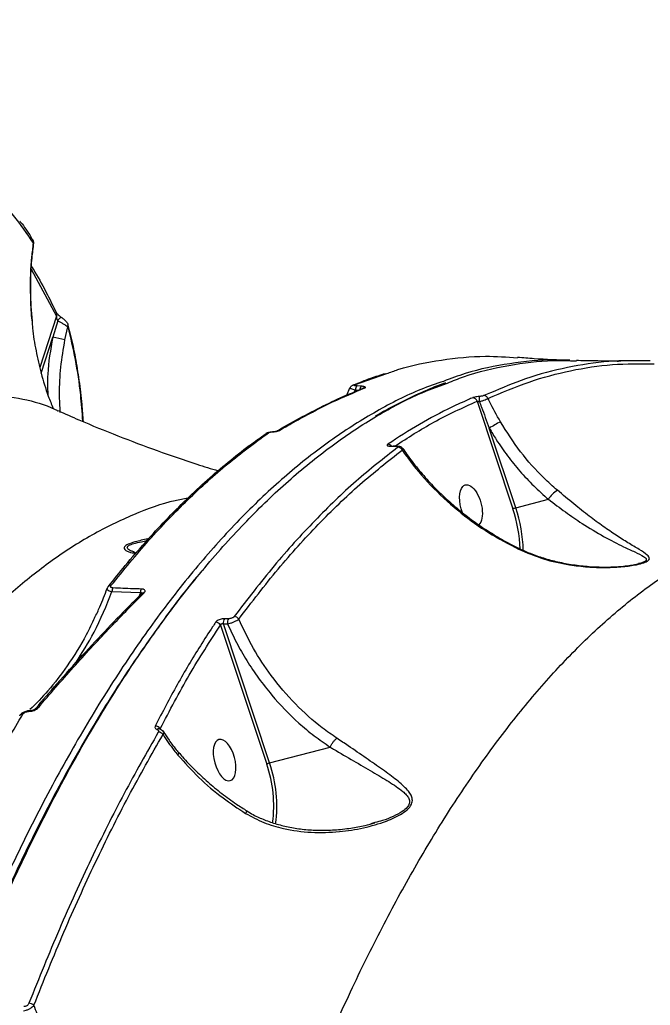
# Model space of a CAD drawing. Header units: millimetres. Extents: x -6028 to 5958, y -6064 to 4137.
# Drawn here: x 700.4 to 838.1, y -1043.1 to -827.9 of the extents above; entities that cross this region are included whole.
import ezdxf

# ---------------------------------------------------------------- set-up
doc = ezdxf.new("R2010")
doc.units = ezdxf.units.MM
for name, color, linetype in [('DIKOM_ОБЪЕКТ', 7, 'Continuous'), ('DIKOM_РАЗМЕР_ЗОНА', 7, 'Continuous'), ('DIKOM_РАЗМЕР_ОБЪЕКТА', 7, 'Continuous')]:
    doc.layers.add(name, color=color, linetype=linetype)
doc.styles.add('style1', font='arial.ttf', dxfattribs={"width": 0.8})
doc.dimstyles.new('1-50', dxfattribs={"dimtxt": 300, "dimasz": 200, "dimexe": 100, "dimexo": 0, "dimgap": 100, "dimtad": 1, "dimtxsty": 'style1', "dimcen": 200, "dimclrd": 7, "dimclre": 7, "dimclrt": 7, "dimadec": 1, "dimazin": 2, "dimtfac": 1, "dimtmove": 0, "dimatfit": 2, "dimfxl": 0, "dimlwd": 25, "dimlwe": 18, "dimarcsym": 0})

# ---------------------------------------------------------------- blocks, each defined once
blk = doc.blocks.new('*D9')
at = {"layer": 'Defpoints', "color": 0, "transparency": 16777216}
for p in [(-6027.56, 1459.58), (4556.58, 1382.7), (4556.58, -5964.37)]:
    blk.add_point(p, dxfattribs=at)
at = {"layer": 'DIKOM_РАЗМЕР_ЗОНА', "color": 7, "lineweight": 18, "transparency": 16777216}
for p, q in [((-6027.56, 1459.58), (-6027.56, -6064.37)), ((4556.58, 1382.7), (4556.58, -6064.37))]:
    blk.add_line(p, q, dxfattribs=at)
at = {"layer": 'DIKOM_РАЗМЕР_ЗОНА', "color": 7, "lineweight": 25, "transparency": 16777216}
blk.add_line((-5827.56, -5964.37), (4356.58, -5964.37), dxfattribs=at)
at = {"layer": 'DIKOM_РАЗМЕР_ЗОНА', "color": 7, "transparency": 16777216}
for points in [[(-5827.56, -5931.03), (-5827.56, -5997.7), (-6027.56, -5964.37)], [(4356.58, -5931.03), (4356.58, -5997.7), (4556.58, -5964.37)]]:
    blk.add_solid(points, dxfattribs=at)
at = {"layer": 'DIKOM_РАЗМЕР_ЗОНА', "color": 7, "transparency": 16777216, "insert": (157.08, -5711.2), "char_height": 300, "attachment_point": 5, "style": 'style1'}
blk.add_mtext('10600', dxfattribs=at)
blk = doc.blocks.new('*D11')
at = {"layer": 'Defpoints', "color": 0, "transparency": 16777216}
for p in [(259.43, 2965.58), (1920.55, -3002.33), (4022.59, -3002.33)]:
    blk.add_point(p, dxfattribs=at)
at = {"layer": 'DIKOM_РАЗМЕР_ОБЪЕКТА', "color": 7, "lineweight": 18, "transparency": 16777216}
for p, q in [((259.43, 2965.58), (4122.59, 2965.58)), ((1920.55, -3002.33), (4122.59, -3002.33))]:
    blk.add_line(p, q, dxfattribs=at)
at = {"layer": 'DIKOM_РАЗМЕР_ОБЪЕКТА', "color": 7, "lineweight": 25, "transparency": 16777216}
blk.add_line((4022.59, 2765.58), (4022.59, -2802.33), dxfattribs=at)
at = {"layer": 'DIKOM_РАЗМЕР_ОБЪЕКТА', "color": 7, "transparency": 16777216}
for points in [[(3989.25, 2765.58), (4055.92, 2765.58), (4022.59, 2965.58)], [(3989.25, -2802.33), (4055.92, -2802.33), (4022.59, -3002.33)]]:
    blk.add_solid(points, dxfattribs=at)
at = {"layer": 'DIKOM_РАЗМЕР_ОБЪЕКТА', "color": 7, "transparency": 16777216, "insert": (3769.41, -24.42), "char_height": 300, "attachment_point": 5, "rotation": 90, "style": 'style1'}
blk.add_mtext('6000', dxfattribs=at)
blk = doc.blocks.new('*D12')
at = {"layer": 'Defpoints', "color": 0, "transparency": 16777216}
for p in [(3056.58, 1987.9), (-4027.97, 676.5), (3056.58, -3714.77)]:
    blk.add_point(p, dxfattribs=at)
at = {"layer": 'DIKOM_РАЗМЕР_ОБЪЕКТА', "color": 7, "lineweight": 18, "transparency": 16777216}
for p, q in [((3056.58, 1987.9), (3056.58, -3814.77)), ((-4027.97, 676.5), (-4027.97, -3814.77))]:
    blk.add_line(p, q, dxfattribs=at)
at = {"layer": 'DIKOM_РАЗМЕР_ОБЪЕКТА', "color": 7, "lineweight": 25, "transparency": 16777216}
blk.add_line((-3827.97, -3714.77), (2856.58, -3714.77), dxfattribs=at)
at = {"layer": 'DIKOM_РАЗМЕР_ОБЪЕКТА', "color": 7, "transparency": 16777216}
for points in [[(-3827.97, -3681.44), (-3827.97, -3748.11), (-4027.97, -3714.77)], [(2856.58, -3681.44), (2856.58, -3748.11), (3056.58, -3714.77)]]:
    blk.add_solid(points, dxfattribs=at)
at = {"layer": 'DIKOM_РАЗМЕР_ОБЪЕКТА', "color": 7, "transparency": 16777216, "insert": (20, -3461.6), "char_height": 300, "attachment_point": 5, "style": 'style1'}
blk.add_mtext('7100', dxfattribs=at)

msp = doc.modelspace()

# ---------------------------------------------------------------- linework, layer by layer
at = {"layer": 'DIKOM_ОБЪЕКТ', "color": 7, "linetype": 'Continuous', "lineweight": 15}
for p, q in [((703.318, -876.728), (703.37, -876.716)), ((702.855, -882.365), (708.394, -892.629)), ((708.394, -892.629), (704.794, -903.873)), ((708.68, -893.674), (707.595, -897.266)), ((710.258, -897.835), (710.888, -895.002)), ((705.08, -905.121), (707.595, -897.266)), ((831.632, -902.513), (831.082, -902.479)), ((773.55, -907.657), (780.574, -905.18)), ((775.01, -907.951), (774.069, -907.89)), ((771.816, -909.881), (772.531, -908.285)), ((773.53, -909.151), (773.711, -908.778)), ((773.711, -908.778), (774.348, -908.82)), ((803.199, -909.419), (801.77, -909.99)), ((800.295, -911.216), (808.124, -934.747)), ((708.623, -913.288), (708.711, -913.335)), ((808.766, -934.512), (802.968, -917.086)), ((781.543, -921.042), (782.476, -921.016)), ((808.766, -934.512), (815.891, -932.639)), ((725.38, -944.116), (725.259, -944.08)), ((809.515, -943.376), (809.512, -943.375)), ((835.812, -946.623), (835.588, -946.682)), ((720.534, -952.776), (726.737, -953.01)), ((726.737, -953.01), (726.483, -953.801)), ((745.994, -958.714), (745.09, -958.709)), ((744.249, -960.123), (754.338, -990.446)), ((744.869, -959.824), (745.775, -959.829)), ((754.98, -990.214), (744.869, -959.824)), ((730.942, -982.761), (730.945, -982.761)), ((731.077, -982.836), (731.085, -982.732)), ((754.98, -990.214), (768.186, -986.743)), ((735.092, -987.947), (735.086, -987.939)), ((777.97, -1003.234), (777.099, -1003.466))]:
    msp.add_line(p, q, dxfattribs=at)
at = {"layer": 'DIKOM_ОБЪЕКТ', "color": 7, "linetype": 'Continuous', "lineweight": 15, "flags": 128}
for points in [[(708.68, -893.674), (708.815, -893.474), (708.957, -893.29), (709.098, -893.131), (709.228, -893.006), (709.342, -892.924), (709.431, -892.889), (709.488, -892.899)], [(755.713, -917.901), (755.72, -917.864), (755.724, -917.86)], [(781.654, -920.997), (781.604, -921.007), (781.543, -921.042)], [(782.582, -920.972), (782.538, -920.981), (782.476, -921.016)], [(734.938, -988.501), (735.059, -988.285), (735.117, -988.109), (735.11, -987.98), (735.092, -987.947)]]:
    msp.add_lwpolyline(points, dxfattribs=at)
at = {"layer": 'DIKOM_ОБЪЕКТ', "color": 7, "linetype": 'Continuous', "lineweight": 15}
for centre, radius, start, end in [((702.447, -876.465), 0.91, 343.16882, 30.32376), ((707.677, -892.243), 0.814, 331.75045, 23.75806), ((710.079, -894.724), 0.856, 341.08048, 13.97333), ((698.879, -944.561), 48.091, 76.31343, 79.55873), ((773.484, -908.471), 0.816, 85.3598, 113.52087), ((774.889, -908.737), 1.179, 134.04089, 181.97235), ((775.828, -908.795), 1.176, 134.13163, 182.16435), ((775.687, -909.1), 0.79, 85.5336, 113.39104), ((808.041, -910.4), 7.274, 178.3052, 187.08388), ((801.752, -910.998), 1.008, 21.66391, 88.99937), ((799.308, -911.475), 1.021, 14.7059, 86.99976), ((902.524, -1087.774), 197.601, 119.43953, 120.25341), ((754.647, -918.914), 0.795, 85.08485, 125.46862), ((757.043, -918.348), 0.753, 84.25228, 120.40379), ((780.766, -921.646), 1.031, 36.18384, 88.17059), ((782.979, -922.344), 1.066, 25.0145, 88.96539), ((821.645, -936.295), 6.817, 123.95103, 147.57148), ((809.587, -937.749), 3.339, 104.23705, 115.98514), ((779.03, -944.53), 30.695, 2.01918, 18.58592), ((778.864, -944.576), 31.55, 1.45017, 18.60124), ((809.666, -943.644), 0.309, 119.7249, 157.73642), ((720.239, -952.207), 0.739, 83.89095, 141.06401), ((722.169, -952.823), 1.636, 149.51552, 178.374), ((728.354, -953.027), 1.618, 150.30949, 179.40746), ((727.415, -953.756), 0.641, 80.81261, 135.14984), ((743.187, -960.678), 1.199, 27.59319, 89.90764), ((746.494, -959.566), 1.645, 148.56905, 189.00773), ((747.394, -959.568), 1.64, 148.63354, 189.17345), ((747.219, -959.436), 1.207, 32.38037, 89.03547), ((702.719, -978.992), 0.252, 100.61111, 165.91595), ((704.303, -978.712), 0.597, 76.78575, 137.89098), ((700.944, -980.25), 0.681, 81.5843, 146.51381), ((730.022, -983.393), 1.251, 31.90654, 91.67557), ((730.802, -983.338), 0.595, 76.43196, 133.88263), ((730.64, -984.768), 1.3, 36.48808, 89.08801), ((755.843, -993.611), 3.505, 104.25741, 115.44674), ((728.539, -999.51), 27.345, 352.1339, 19.35733), ((728.247, -999.566), 28.322, 351.95346, 19.28176), ((702.373, -1044.225), 1.554, 45.36426, 89.19869)]:
    msp.add_arc(centre, radius, start, end, dxfattribs=at)
at = {"layer": 'DIKOM_ОБЪЕКТ', "color": 7, "linetype": 'Continuous', "lineweight": 15, "extrusion": (0, 0, -1)}
for start_param, end_param in [(6.0066334, 9.1873346), (4.4876424, 6.0066334)]:
    msp.add_ellipse((798.96, -933.971), major_axis=(-1.241, 4.488), ratio=0.4823205, start_param=start_param, end_param=end_param, dxfattribs=at)
msp.add_ellipse((745.144, -989.58), major_axis=(-1.241, 4.488), ratio=0.4823205, dxfattribs=at)
at = {"layer": 'DIKOM_ОБЪЕКТ', "color": 7, "linetype": 'Continuous', "lineweight": 15}
for points, knots in [([(682.013, -858.268), (684.153, -859.257), (688.431, -861.235), (694.05, -865.437), (699.116, -870.469), (701.917, -874.642), (703.318, -876.728)], [0, 0, 0, 0, 0.248615, 0.4972293, 0.7486158, 1, 1, 1, 1]), ([(700.435, -871.911), (700.483, -871.971), (701.342, -873.031), (702.27, -874.397), (703.077, -875.791), (703.207, -876.015)], [0, 0, 0, 0, 0.04790451, 0.84734409, 1, 1, 1, 1]), ([(703.318, -876.728), (703.199, -877.715), (702.779, -881.217), (702.507, -886.892), (702.908, -891.612), (703.089, -893.736)], [0, 0, 0, 0, 0.1776142, 0.6300086, 1, 1, 1, 1]), ([(703.404, -876.721), (703.258, -877.795), (702.91, -880.361), (702.678, -884.485), (702.707, -889.043), (702.837, -892.105), (703.033, -893.64), (703.035, -893.659)], [0, 0, 0, 0, 0.1945166, 0.4643091, 0.731707, 0.9966884, 1, 1, 1, 1]), ([(703.225, -876.011), (703.247, -876.043), (703.318, -876.146), (703.402, -876.399), (703.392, -876.612), (703.387, -876.716)], [0, 0, 0, 0, 0.1887362, 0.6040535, 1, 1, 1, 1]), ([(702.896, -881.695), (703.166, -882.133), (704.393, -884.12), (706.239, -887.513), (707.749, -890.594), (708.403, -891.928)], [0, 0, 0, 0, 0.1383117, 0.6269713, 1, 1, 1, 1]), ([(708.394, -892.629), (708.399, -892.726), (708.407, -892.909), (708.474, -893.193), (708.559, -893.451), (708.641, -893.602), (708.68, -893.674)], [0, 0, 0, 0, 0.2950187, 0.5578625, 0.7905719, 1, 1, 1, 1]), ([(708.417, -891.904), (708.419, -891.907), (708.422, -891.913), (708.475, -891.992), (708.593, -892.136), (708.815, -892.368), (709.118, -892.631), (709.365, -892.82), (709.476, -892.89), (709.486, -892.897)], [0, 0, 0, 0, 0.07878567, 0.18485599, 0.33797841, 0.5374665, 0.77617726, 0.98004852, 1, 1, 1, 1]), ([(709.486, -892.901), (709.509, -892.915), (709.697, -893.034), (710.058, -893.325), (710.526, -893.804), (710.832, -894.159), (710.886, -894.475), (710.894, -894.522)], [0, 0, 0, 0, 0.0345716, 0.2897676, 0.561349, 0.9347805, 1, 1, 1, 1]), ([(703.089, -893.736), (703.117, -894.241), (703.237, -896.396), (703.92, -900.211), (705.033, -905.174), (706.287, -909.389), (707.325, -911.89), (707.692, -912.777)], [0, 0, 0, 0, 0.0785922, 0.3349131, 0.5912109, 0.8551476, 1, 1, 1, 1]), ([(708.68, -893.674), (708.888, -893.773), (709.305, -893.97), (709.915, -894.301), (710.427, -894.613), (710.763, -894.857), (710.852, -894.96), (710.888, -895.002)], [0, 0, 0, 0, 0.2097783, 0.4193884, 0.6334084, 0.8501785, 1, 1, 1, 1]), ([(710.888, -895.002), (711.448, -897.347), (712.567, -902.039), (713.618, -908.941), (713.964, -913.651), (714.108, -915.6)], [0, 0, 0, 0, 0.3695761, 0.7391591, 1, 1, 1, 1]), ([(710.924, -894.691), (711.119, -895.407), (711.725, -897.634), (712.533, -901.621), (713.348, -906.648), (713.914, -911.318), (714.127, -914.4), (714.213, -915.643)], [0, 0, 0, 0, 0.1140277, 0.3548166, 0.5958368, 0.8370125, 1, 1, 1, 1]), ([(707.595, -897.266), (707.113, -899.953), (706.37, -904.091), (706.469, -908.26), (706.504, -909.722)], [0, 0, 0, 0, 0.6491955, 1, 1, 1, 1]), ([(709.231, -913.653), (709.166, -912.328), (709.004, -909.04), (709.26, -903.729), (709.924, -899.808), (710.258, -897.835)], [0, 0, 0, 0, 0.2512763, 0.6234742, 1, 1, 1, 1]), ([(780.574, -905.18), (781.386, -904.884), (785.349, -903.437), (792.542, -902.106), (801.26, -901.157), (806.789, -901.562), (809.123, -901.732)], [0, 0, 0, 0, 0.0855406, 0.4178306, 0.7541919, 1, 1, 1, 1]), ([(809.134, -901.57), (810.349, -901.675), (814.181, -902.007), (817.975, -902.13), (820.568, -902.214)], [0, 0, 0, 0, 0.3168262, 1, 1, 1, 1]), ([(820.559, -902.402), (819.436, -902.323), (815.08, -902.019), (807.457, -902.905), (799.378, -904.459), (794.57, -906.279), (792.991, -906.877)], [0, 0, 0, 0, 0.122392, 0.4750035, 0.827622, 1, 1, 1, 1]), ([(793.816, -907.256), (794.996, -906.779), (799.455, -904.975), (807.15, -903.309), (815.374, -902.157), (820.282, -902.362), (821.991, -902.434)], [0, 0, 0, 0, 0.1261823, 0.4769593, 0.8178365, 1, 1, 1, 1]), ([(802.689, -910.626), (805.685, -909.345), (811.676, -906.784), (820.752, -904.387), (829.875, -902.973), (835.966, -903.029), (839.012, -903.056)], [0, 0, 0, 0, 0.2486157, 0.4972296, 0.7486163, 1, 1, 1, 1]), ([(838.148, -902.396), (835.131, -902.368), (829.098, -902.313), (819.995, -903.713), (811.349, -905.954), (805.757, -908.331), (803.199, -909.419)], [0, 0, 0, 0, 0.25882352, 0.51764693, 0.77935085, 1, 1, 1, 1]), ([(821.995, -902.267), (822.648, -902.284), (825.778, -902.362), (829.736, -902.399), (832.94, -902.329), (833.785, -902.311)], [0, 0, 0, 0, 0.1626087, 0.7790198, 1, 1, 1, 1]), ([(830.924, -902.469), (830.924, -902.469), (830.921, -902.468), (830.971, -902.473), (831.055, -902.477), (831.151, -902.481), (831.178, -902.483)], [0, 0, 0, 0, 0.06489147, 0.32255219, 0.8139637, 1, 1, 1, 1]), ([(773.303, -907.692), (774.564, -907.167), (776.876, -906.205), (779.2, -905.47), (780.256, -905.136)], [0, 0, 0, 0, 0.5454953, 1, 1, 1, 1]), ([(639.421, -1274.353), (639.759, -1269.811), (640.669, -1257.573), (642.584, -1237.782), (645.289, -1215.114), (648.538, -1192.559), (652.334, -1170.2), (656.68, -1148.121), (661.478, -1126.808), (666.703, -1106.317), (672.318, -1086.684), (678.415, -1067.588), (684.992, -1049.121), (692.039, -1031.364), (699.401, -1014.707), (707.044, -999.183), (714.93, -984.796), (723.188, -971.313), (731.805, -958.821), (740.759, -947.388), (749.853, -937.265), (759.053, -928.46), (768.321, -920.931), (777.812, -914.622), (786.319, -909.989), (791.71, -908.024), (793.816, -907.256)], [0, 0, 0, 0, 0.0250711, 0.0675411, 0.1100439, 0.1525138, 0.1962176, 0.2399569, 0.2836604, 0.3261307, 0.3686333, 0.4111034, 0.4548071, 0.4985463, 0.5422501, 0.5847197, 0.6272217, 0.6696914, 0.7133944, 0.7571332, 0.8008366, 0.8433062, 0.8858089, 0.9282787, 0.9719823, 1, 1, 1, 1]), ([(792.991, -906.877), (791.328, -907.439), (786.416, -909.101), (778.318, -913.278), (768.738, -919.291), (759.3, -926.624), (750.032, -935.179), (740.954, -944.991), (732.077, -956.011), (723.427, -968.196), (715.044, -981.488), (706.966, -995.826), (699.586, -1010.462), (692.857, -1025.225), (686.732, -1039.955), (680.881, -1055.38), (675.329, -1071.43), (670.125, -1087.957), (665.281, -1104.919), (661.241, -1120.435), (658.899, -1130.437), (657.945, -1134.512)], [0, 0, 0, 0, 0.0300017, 0.088614, 0.1472262, 0.2057452, 0.2640796, 0.3224145, 0.3809334, 0.4395455, 0.4981582, 0.5566766, 0.6150118, 0.6651758, 0.7156068, 0.7660968, 0.8165873, 0.867018, 0.9164961, 0.9659742, 1, 1, 1, 1]), ([(772.559, -908.299), (772.56, -908.295), (772.584, -908.192), (772.716, -908.034), (772.91, -907.851), (773.069, -907.755), (773.154, -907.726), (773.168, -907.721)], [0, 0, 0, 0, 0.01370865, 0.34958877, 0.64525973, 0.94056407, 1, 1, 1, 1]), ([(774.069, -907.89), (773.987, -907.883), (773.812, -907.868), (773.605, -907.828), (773.475, -907.775), (773.444, -907.715), (773.515, -907.676), (773.55, -907.657)], [0, 0, 0, 0, 0.1798591, 0.3800487, 0.581216, 0.790712, 1, 1, 1, 1]), ([(775.748, -908.312), (775.809, -908.281), (775.929, -908.219), (775.897, -908.124), (775.705, -908.043), (775.394, -907.983), (775.131, -907.961), (775.01, -907.951)], [0, 0, 0, 0, 0.2131487, 0.4264234, 0.6305444, 0.8288906, 1, 1, 1, 1]), ([(778.135, -914.452), (778.331, -914.331), (780.083, -913.252), (783.417, -911.501), (788.137, -909.255), (791.504, -907.822), (793.299, -907.215), (793.507, -907.144)], [0, 0, 0, 0, 0.0387037, 0.3454684, 0.6523928, 0.9597056, 1, 1, 1, 1]), ([(486.404, -1046.556), (490.475, -1042.212), (498.615, -1033.525), (510.874, -1021.068), (523.14, -1009.067), (535.812, -997.195), (548.81, -985.582), (562.074, -974.349), (575.262, -963.807), (588.32, -954.026), (601.192, -945.061), (613.46, -937.196), (625.099, -930.402), (636.103, -924.629), (646.774, -919.708), (657.058, -915.696), (666.904, -912.63), (676.297, -910.533), (685.163, -909.471), (693.52, -909.447), (701.125, -910.631), (706.15, -911.959), (708.416, -913.177), (708.623, -913.288)], [0, 0, 0, 0, 0.045117, 0.0902341, 0.1357999, 0.1813661, 0.2317384, 0.2821496, 0.3325213, 0.3843781, 0.4362775, 0.4881332, 0.5369207, 0.5857453, 0.634532, 0.6847271, 0.7349627, 0.7851575, 0.8371679, 0.8891782, 0.9419356, 0.9946932, 1, 1, 1, 1]), ([(756.663, -917.701), (756.759, -917.642), (758.608, -916.505), (762.176, -914.553), (767.351, -911.889), (771.758, -909.839), (774.415, -908.784), (775.387, -908.398)], [0, 0, 0, 0, 0.0149204, 0.2902649, 0.5660071, 0.8412495, 1, 1, 1, 1]), ([(757.119, -917.599), (757.423, -917.42), (758.941, -916.524), (762.84, -914.324), (768.777, -911.256), (773.423, -909.294), (775.748, -908.312)], [0, 0, 0, 0, 0.0480664, 0.2403236, 0.6198806, 1, 1, 1, 1]), ([(772.561, -908.299), (772.559, -908.299), (772.51, -908.319), (772.615, -908.403), (772.889, -908.536), (773.296, -908.67), (773.599, -908.749), (773.711, -908.778)], [0, 0, 0, 0, 0.0090529, 0.2876714, 0.5633721, 0.8392192, 1, 1, 1, 1]), ([(800.77, -910.185), (800.595, -910.204), (800.245, -910.24), (799.774, -910.327), (799.494, -910.403), (799.386, -910.446), (799.361, -910.456)], [0, 0, 0, 0, 0.30541863, 0.61150464, 0.91260346, 1, 1, 1, 1]), ([(801.77, -909.99), (801.75, -909.999), (801.676, -910.03), (801.474, -910.085), (801.142, -910.146), (800.894, -910.172), (800.77, -910.185)], [0, 0, 0, 0, 0.108542, 0.3983592, 0.6996537, 1, 1, 1, 1]), ([(799.361, -910.456), (799.054, -910.588), (797.517, -911.246), (793.589, -913.059), (787.655, -916.165), (783.085, -919.132), (780.799, -920.616)], [0, 0, 0, 0, 0.0480638, 0.2403237, 0.6198819, 1, 1, 1, 1]), ([(782.382, -920.978), (785.182, -919.175), (790.993, -915.436), (797.121, -912.656), (800.295, -911.216)], [0, 0, 0, 0, 0.4819268, 1, 1, 1, 1]), ([(800.295, -911.216), (800.304, -911.215), (800.344, -911.209), (800.451, -911.214), (800.627, -911.244), (800.756, -911.28), (800.822, -911.298)], [0, 0, 0, 0, 0.0806015, 0.3668001, 0.676317, 1, 1, 1, 1]), ([(800.822, -911.298), (801.045, -911.236), (801.492, -911.112), (802.094, -910.903), (802.489, -910.737), (802.639, -910.654), (802.689, -910.626)], [0, 0, 0, 0, 0.2864754, 0.5730709, 0.8569276, 1, 1, 1, 1]), ([(800.822, -911.298), (800.966, -911.696), (801.665, -913.629), (802.391, -915.556), (802.968, -917.086)], [0, 0, 0, 0, 0.20607125, 1, 1, 1, 1]), ([(805.403, -915.689), (804.583, -914.241), (803.637, -912.57), (802.8, -910.855), (802.689, -910.626)], [0, 0, 0, 0, 0.86663997, 1, 1, 1, 1]), ([(708.751, -913.248), (710.273, -913.932), (714.632, -915.89), (721.862, -918.82), (730.454, -922.052), (737.754, -924.585), (742.183, -925.934), (743.73, -926.406)], [0, 0, 0, 0, 0.1306786, 0.3742401, 0.6197322, 0.8672304, 1, 1, 1, 1]), ([(817.838, -930.64), (816.858, -929.771), (813.985, -927.221), (809.612, -922.343), (806.817, -917.925), (805.403, -915.689)], [0, 0, 0, 0, 0.2035432, 0.5968365, 1, 1, 1, 1]), ([(719.678, -951.751), (720.928, -950.185), (723.628, -946.804), (727.842, -941.953), (732.297, -937.134), (736.792, -932.623), (741.325, -928.409), (745.902, -924.497), (750.193, -921.1), (752.974, -919.149), (754.2, -918.288)], [0, 0, 0, 0, 0.1131579, 0.2442444, 0.3751807, 0.5057229, 0.6359259, 0.7662348, 0.8969548, 1, 1, 1, 1]), ([(720.318, -951.472), (723.074, -948.105), (728.585, -941.372), (737.117, -932.563), (745.816, -924.645), (751.749, -920.297), (754.715, -918.123)], [0, 0, 0, 0, 0.24861664, 0.49723276, 0.7486157, 1, 1, 1, 1]), ([(754.199, -918.267), (754.264, -918.223), (754.455, -918.094), (754.855, -917.968), (755.385, -917.871), (755.764, -917.86), (755.917, -917.855)], [0, 0, 0, 0, 0.1382561, 0.4057723, 0.7607577, 1, 1, 1, 1]), ([(754.715, -918.123), (754.735, -918.11), (754.807, -918.065), (755.008, -917.994), (755.339, -917.927), (755.589, -917.909), (755.713, -917.901)], [0, 0, 0, 0, 0.108558, 0.3984216, 0.6997228, 1, 1, 1, 1]), ([(755.713, -917.901), (755.888, -917.888), (756.239, -917.863), (756.709, -917.768), (756.988, -917.672), (757.095, -917.613), (757.119, -917.599)], [0, 0, 0, 0, 0.3054215, 0.6114908, 0.9126145, 1, 1, 1, 1]), ([(755.724, -917.858), (755.763, -917.857), (755.933, -917.852), (756.207, -917.817), (756.475, -917.762), (756.616, -917.72), (756.672, -917.694), (756.664, -917.698), (756.662, -917.699)], [0, 0, 0, 0, 0.0887989, 0.3922018, 0.6314571, 0.8191912, 0.9576009, 1, 1, 1, 1]), ([(802.968, -917.086), (803.472, -917.932), (804.713, -920.014), (806.928, -923.177), (809.656, -926.55), (812.629, -929.745), (814.804, -931.675), (815.891, -932.639)], [0, 0, 0, 0, 0.14441778, 0.35524814, 0.56608094, 0.78303933, 1, 1, 1, 1]), ([(780.799, -920.616), (780.74, -920.666), (780.622, -920.765), (780.657, -920.896), (780.85, -920.991), (781.161, -921.042), (781.422, -921.042), (781.543, -921.042)], [0, 0, 0, 0, 0.2131812, 0.4264544, 0.6306157, 0.8289286, 1, 1, 1, 1]), ([(781.278, -920.977), (781.281, -920.978), (781.289, -920.98), (781.373, -920.992), (781.494, -921), (781.61, -920.997), (781.658, -920.995)], [0, 0, 0, 0, 0.2021849, 0.4327437, 0.7635734, 1, 1, 1, 1]), ([(781.654, -920.997), (781.872, -920.992), (782.183, -920.984), (782.494, -920.974), (782.587, -920.971)], [0, 0, 0, 0, 0.7000864, 1, 1, 1, 1]), ([(782.476, -921.016), (782.558, -921.016), (782.732, -921.015), (782.938, -921.045), (783.069, -921.102), (783.1, -921.184), (783.032, -921.247), (782.998, -921.279)], [0, 0, 0, 0, 0.17980238, 0.38015641, 0.58124622, 0.79076276, 1, 1, 1, 1]), ([(782.583, -920.979), (782.77, -920.978), (783.115, -920.974), (783.528, -921.089), (783.855, -921.277), (783.975, -921.453), (784.022, -921.522)], [0, 0, 0, 0, 0.3399939, 0.628724, 0.8565666, 1, 1, 1, 1]), ([(782.998, -921.279), (779.939, -923.67), (773.821, -928.451), (764.799, -937.178), (755.898, -946.948), (750.126, -954.468), (747.239, -958.229)], [0, 0, 0, 0, 0.2484764, 0.4969532, 0.7484764, 1, 1, 1, 1]), ([(748.239, -958.789), (751.085, -955.078), (756.778, -947.657), (765.626, -937.919), (774.669, -929.147), (780.853, -924.311), (783.945, -921.894)], [0, 0, 0, 0, 0.2484747, 0.4969512, 0.7484753, 1, 1, 1, 1]), ([(783.945, -921.894), (784.008, -921.803), (784.11, -921.658), (784.043, -921.569), (784.017, -921.535)], [0, 0, 0, 0, 0.620902, 1, 1, 1, 1]), ([(783.945, -921.894), (784.541, -922.735), (786.599, -925.641), (790.754, -930.395), (796.528, -935.585), (802.776, -940.074), (807.163, -942.368), (809.379, -943.526)], [0, 0, 0, 0, 0.0953042, 0.3289391, 0.5680072, 0.7817929, 1, 1, 1, 1]), ([(784.062, -921.506), (784.354, -921.949), (785.354, -923.471), (787.32, -925.97), (789.939, -928.98), (792.788, -931.845), (795.816, -934.544), (799.006, -937.051), (802.331, -939.363), (805.792, -941.442), (808.2, -942.771), (809.467, -943.346), (809.517, -943.368)], [0, 0, 0, 0, 0.0490864, 0.168479, 0.2879023, 0.4073545, 0.5266575, 0.644405, 0.7616768, 0.8786466, 0.9951839, 1, 1, 1, 1]), ([(809.379, -943.526), (811.173, -944.284), (814.763, -945.801), (819.892, -946.906), (824.452, -947.444), (828.401, -947.576), (832.015, -947.395), (834.9, -947), (836.774, -946.524), (837.738, -946.055), (838.009, -945.617), (837.872, -945.203), (837.252, -944.555), (835.778, -943.595), (833.349, -942.196), (830.715, -940.524), (827.882, -938.602), (824.786, -936.328), (821.457, -933.683), (819.044, -931.654), (817.838, -930.64)], [0, 0, 0, 0, 0.0831707, 0.1664504, 0.223547, 0.2807546, 0.3376247, 0.3840083, 0.4157996, 0.442853, 0.4698393, 0.4942473, 0.5187249, 0.5894281, 0.6603978, 0.7270817, 0.7939444, 0.8605156, 0.9303313, 1, 1, 1, 1]), ([(737.082, -932.408), (736.161, -932.573), (732.189, -933.284), (725.192, -935.878), (716.132, -940.225), (707.354, -945.882), (698.91, -952.601), (690.814, -960.293), (682.832, -969.148), (674.993, -979.183), (667.323, -990.386), (660.031, -1002.435), (653.124, -1015.243), (646.601, -1028.712), (640.31, -1043.13), (634.288, -1058.501), (628.525, -1074.734), (624.984, -1086.164), (623.215, -1091.876)], [0, 0, 0, 0, 0.020376, 0.0878443, 0.156281, 0.2247177, 0.2889954, 0.353323, 0.4176013, 0.483752, 0.5499566, 0.6161086, 0.6792231, 0.7423836, 0.8054989, 0.8703163, 0.9351827, 1, 1, 1, 1]), ([(815.891, -932.639), (817.136, -933.578), (819.666, -935.487), (823.734, -938.269), (828.066, -940.883), (831.892, -942.818), (834.826, -944.157), (836.627, -945.001), (837.395, -945.638), (837.161, -946.11), (836.599, -946.429), (835.994, -946.578), (835.812, -946.623)], [0, 0, 0, 0, 0.1210974, 0.2462655, 0.42007, 0.5989419, 0.7119742, 0.8268994, 0.9022685, 0.9426665, 0.9827361, 1, 1, 1, 1]), ([(722.659, -1215.457), (723.635, -1209.312), (725.587, -1197.021), (728.995, -1178.891), (732.753, -1161.03), (737.032, -1142.895), (741.847, -1124.634), (747.227, -1106.371), (753.049, -1088.587), (759.311, -1071.37), (766, -1054.8), (772.892, -1039.411), (779.941, -1025.205), (787.102, -1012.156), (794.567, -999.898), (802.321, -988.512), (810.342, -978.063), (818.629, -968.579), (827.159, -960.152), (835.952, -952.811), (844.878, -946.714), (853.727, -941.961), (862.425, -938.629), (868.87, -936.788), (872.461, -936.412), (873.218, -936.333)], [0, 0, 0, 0, 0.0407531, 0.0815061, 0.122665, 0.1638237, 0.2093236, 0.2548588, 0.3003584, 0.3471993, 0.3940787, 0.4409187, 0.4849875, 0.5290893, 0.5731572, 0.6184971, 0.663874, 0.7092134, 0.7561928, 0.803173, 0.8508272, 0.8984822, 0.9432401, 0.9880331, 1, 1, 1, 1]), ([(728.694, -941.187), (727.743, -941.399), (726.12, -941.76), (724.23, -942.317), (723.235, -942.874), (723.144, -943.389), (723.551, -943.805), (724.362, -944.217), (725.219, -944.34), (725.757, -944.418)], [0, 0, 0, 0, 0.173381, 0.2956364, 0.419077, 0.5512001, 0.6727825, 0.7947313, 1, 1, 1, 1]), ([(725.259, -944.08), (725.027, -944.022), (724.328, -943.845), (723.905, -943.456), (723.875, -943.026), (724.188, -942.675), (725.326, -942.254), (726.718, -941.937), (727.746, -941.749), (728.147, -941.675)], [0, 0, 0, 0, 0.12704193, 0.38317933, 0.44382059, 0.59278387, 0.72956604, 0.89481, 1, 1, 1, 1]), ([(725.241, -944.153), (725.281, -944.169), (725.407, -944.223), (725.668, -944.276), (725.848, -944.313)], [0, 0, 0, 0, 0.3102186, 1, 1, 1, 1]), ([(809.515, -943.365), (810.297, -943.729), (812.012, -944.529), (814.835, -945.5), (817.977, -946.341), (821.32, -946.96), (824.583, -947.319), (827.557, -947.451), (830.078, -947.415), (832.13, -947.267), (833.757, -947.069), (834.963, -946.859), (835.55, -946.705), (835.817, -946.636)], [0, 0, 0, 0, 0.0927814, 0.2036893, 0.3202157, 0.4423418, 0.5699051, 0.6748251, 0.7655028, 0.8473272, 0.9073387, 0.9578894, 1, 1, 1, 1]), ([(740.552, -947.903), (740.438, -948.03), (737.311, -951.5), (731.37, -959.423), (722.775, -971.706), (714.476, -985.222), (706.482, -999.737), (698.828, -1015.259), (691.531, -1031.771), (684.598, -1049.229), (678.047, -1067.57), (671.907, -1086.706), (666.207, -1106.55), (661.302, -1125.754), (657.109, -1144.139), (653.531, -1161.566), (650.275, -1179.323), (647.315, -1197.58), (644.67, -1216.319), (642.367, -1235.514), (640.404, -1254.893), (639.414, -1267.928), (638.919, -1274.442)], [0, 0, 0, 0, 0.0021632, 0.0589362, 0.1157994, 0.1726629, 0.2294355, 0.2860298, 0.3426246, 0.3993981, 0.4562624, 0.5131265, 0.5699, 0.6264948, 0.6723535, 0.7182594, 0.7641655, 0.8100241, 0.8574917, 0.905012, 0.9525323, 1, 1, 1, 1]), ([(703.87, -978.319), (705.411, -976.514), (708.798, -972.546), (714.03, -966.718), (719.551, -960.811), (723.865, -956.349), (726.333, -953.944), (726.974, -953.32)], [0, 0, 0, 0, 0.2000677, 0.4398694, 0.6787187, 0.9166584, 1, 1, 1, 1]), ([(704.439, -978.131), (704.757, -977.756), (706.349, -975.884), (710.491, -971.101), (716.867, -964.039), (722.969, -957.65), (726.515, -954.121), (727.517, -953.123)], [0, 0, 0, 0, 0.0413727, 0.2068744, 0.5381572, 0.8694358, 1, 1, 1, 1]), ([(712.62, -968.334), (714.016, -966.148), (717.15, -961.242), (719.327, -955.796), (720.534, -952.776)], [0, 0, 0, 0, 0.4456228, 1, 1, 1, 1]), ([(716.749, -958.545), (717.145, -957.729), (718.156, -955.642), (718.973, -953.464), (719.471, -952.137)], [0, 0, 0, 0, 0.3908619, 1, 1, 1, 1]), ([(719.47, -952.137), (719.456, -952.156), (719.397, -952.237), (719.529, -952.4), (719.862, -952.593), (720.247, -952.714), (720.485, -952.766), (720.534, -952.776)], [0, 0, 0, 0, 0.0911367, 0.3842372, 0.6633027, 0.9301069, 1, 1, 1, 1]), ([(719.463, -952.128), (719.482, -952.065), (719.528, -951.917), (719.626, -951.805), (719.682, -951.741)], [0, 0, 0, 0, 0.4257178, 1, 1, 1, 1]), ([(720.759, -951.993), (720.705, -951.989), (720.567, -951.978), (720.374, -951.919), (720.241, -951.806), (720.208, -951.648), (720.279, -951.535), (720.318, -951.472)], [0, 0, 0, 0, 0.1207911, 0.3075354, 0.5228657, 0.7374609, 1, 1, 1, 1]), ([(726.949, -952.225), (726.33, -952.207), (724.266, -952.147), (722.204, -952.056), (720.759, -951.993)], [0, 0, 0, 0, 0.2996378, 1, 1, 1, 1]), ([(726.737, -953.01), (726.773, -952.997), (726.833, -952.974), (726.906, -952.979), (726.953, -953.006), (726.984, -953.057), (726.997, -953.165), (726.984, -953.275), (726.948, -953.356), (726.943, -953.37)], [0, 0, 0, 0, 0.1609137, 0.2681684, 0.3537449, 0.4693385, 0.6107963, 0.9373045, 1, 1, 1, 1]), ([(727.517, -953.123), (727.618, -952.999), (727.785, -952.795), (727.757, -952.523), (727.57, -952.345), (727.272, -952.247), (727.045, -952.232), (726.949, -952.225)], [0, 0, 0, 0, 0.3038861, 0.5023273, 0.7017234, 0.8733011, 1, 1, 1, 1]), ([(726.965, -953.295), (726.975, -953.285), (726.996, -953.267), (726.99, -953.273), (726.988, -953.276)], [0, 0, 0, 0, 0.4916018, 1, 1, 1, 1]), ([(716.696, -958.497), (716.125, -959.742), (714.435, -963.428), (711.017, -968.77), (706.892, -974.267), (703.953, -977.217), (702.609, -978.566)], [0, 0, 0, 0, 0.1652227, 0.4893576, 0.766478, 1, 1, 1, 1]), ([(743.189, -959.479), (742.963, -959.816), (741.834, -961.497), (738.973, -965.934), (734.724, -973.028), (731.566, -979.103), (729.986, -982.143)], [0, 0, 0, 0, 0.04806184, 0.240326, 0.61988108, 1, 1, 1, 1]), ([(745.09, -958.709), (744.938, -958.715), (744.633, -958.728), (744.146, -958.849), (743.716, -959.031), (743.377, -959.25), (743.25, -959.405), (743.189, -959.479)], [0, 0, 0, 0, 0.2064175, 0.4133323, 0.6142032, 0.8134915, 1, 1, 1, 1]), ([(744.249, -960.123), (744.261, -960.075), (744.283, -959.98), (744.371, -959.868), (744.463, -959.812), (744.551, -959.782), (744.623, -959.773), (744.741, -959.778), (744.813, -959.804), (744.869, -959.824)], [0, 0, 0, 0, 0.2066531, 0.4048649, 0.5395214, 0.5905593, 0.7293909, 0.7856323, 1, 1, 1, 1]), ([(745.775, -959.829), (745.977, -959.786), (746.381, -959.699), (747.031, -959.472), (747.615, -959.208), (748.018, -958.97), (748.181, -958.837), (748.239, -958.789)], [0, 0, 0, 0, 0.2223426, 0.4448419, 0.6638354, 0.8806593, 1, 1, 1, 1]), ([(747.239, -958.229), (747.207, -958.267), (747.13, -958.356), (746.928, -958.492), (746.641, -958.616), (746.309, -958.7), (746.099, -958.71), (745.994, -958.714)], [0, 0, 0, 0, 0.1487377, 0.3487192, 0.5573707, 0.779127, 1, 1, 1, 1]), ([(769.635, -984.784), (768.576, -984.048), (765.397, -981.836), (760.454, -977.381), (755.45, -971.493), (751.298, -965.242), (749.264, -960.953), (748.239, -958.789)], [0, 0, 0, 0, 0.1161102, 0.3488589, 0.5873466, 0.7918622, 1, 1, 1, 1]), ([(731.085, -982.732), (733.16, -978.756), (737.315, -970.794), (741.936, -963.683), (744.249, -960.123)], [0, 0, 0, 0, 0.4993584, 1, 1, 1, 1]), ([(745.775, -959.829), (746.411, -961.199), (747.683, -963.938), (749.972, -967.909), (752.538, -971.746), (756.206, -976.443), (760.286, -980.648), (764.657, -984.315), (767.009, -985.934), (768.186, -986.743)], [0, 0, 0, 0, 0.1264517, 0.2528993, 0.3828678, 0.512835, 0.7531089, 0.8765544, 1, 1, 1, 1]), ([(700.387, -979.88), (700.45, -979.78), (700.619, -979.515), (701.078, -979.163), (701.767, -978.853), (702.357, -978.726), (702.654, -978.748), (702.673, -978.749)], [0, 0, 0, 0, 0.1392242, 0.3712814, 0.6628036, 0.9785185, 1, 1, 1, 1]), ([(701.044, -979.576), (701.068, -979.54), (701.15, -979.422), (701.378, -979.237), (701.726, -979.066), (702.107, -978.952), (702.352, -978.938), (702.475, -978.931)], [0, 0, 0, 0, 0.1043592, 0.3454136, 0.5759632, 0.7877616, 1, 1, 1, 1]), ([(702.475, -978.931), (702.652, -978.921), (703.004, -978.901), (703.546, -978.737), (704.07, -978.485), (704.311, -978.254), (704.439, -978.131)], [0, 0, 0, 0, 0.2322279, 0.4639875, 0.7140401, 1, 1, 1, 1]), ([(702.675, -978.745), (702.678, -978.745), (702.732, -978.748), (702.89, -978.734), (703.139, -978.688), (703.427, -978.592), (703.672, -978.466), (703.824, -978.35), (703.854, -978.316), (703.866, -978.302)], [0, 0, 0, 0, 0.0073236, 0.1383895, 0.2948218, 0.4901889, 0.7079467, 0.8819126, 1, 1, 1, 1]), ([(677.885, -1025.079), (679.701, -1020.986), (683.332, -1012.799), (689.043, -1001.178), (694.925, -990.012), (699.004, -983.055), (701.044, -979.576)], [0, 0, 0, 0, 0.2491207, 0.4982418, 0.7491233, 1, 1, 1, 1]), ([(730.661, -983.468), (728.152, -987.877), (723.134, -996.696), (715.934, -1011.124), (708.967, -1026.345), (704.586, -1037.229), (702.395, -1042.671)], [0, 0, 0, 0, 0.2486166, 0.4972322, 0.7486165, 1, 1, 1, 1]), ([(729.986, -982.143), (729.952, -982.24), (729.884, -982.435), (729.989, -982.687), (730.184, -982.838), (730.344, -982.894), (730.39, -982.91)], [0, 0, 0, 0, 0.2927504, 0.5850417, 0.882015, 1, 1, 1, 1]), ([(730.39, -982.91), (730.44, -982.928), (730.567, -982.975), (730.693, -983.097), (730.746, -983.272), (730.689, -983.403), (730.661, -983.468)], [0, 0, 0, 0, 0.1835971, 0.4627606, 0.731003, 1, 1, 1, 1]), ([(730.935, -982.776), (731.083, -982.828), (731.391, -982.935), (731.686, -983.174), (731.765, -983.356), (731.775, -983.379)], [0, 0, 0, 0, 0.4488627, 0.9308199, 1, 1, 1, 1]), ([(731.685, -983.995), (731.753, -983.872), (731.885, -983.634), (731.817, -983.464), (731.784, -983.381)], [0, 0, 0, 0, 0.5140787, 1, 1, 1, 1]), ([(731.812, -983.365), (732.202, -983.981), (733.12, -985.431), (734.242, -986.957), (734.994, -987.82), (735.093, -987.934)], [0, 0, 0, 0, 0.3905074, 0.91981, 1, 1, 1, 1]), ([(703.465, -1043.119), (705.627, -1037.744), (709.953, -1026.992), (716.877, -1011.833), (724.087, -997.355), (729.152, -988.448), (731.685, -983.995)], [0, 0, 0, 0, 0.2486146, 0.4972308, 0.748615, 1, 1, 1, 1]), ([(731.685, -983.995), (732.445, -985.151), (733.463, -986.7), (734.64, -988.137), (734.938, -988.501)], [0, 0, 0, 0, 0.7468268, 1, 1, 1, 1]), ([(749.715, -1001.206), (751.03, -1001.917), (753.662, -1003.339), (758.52, -1004.761), (764.083, -1005.504), (769.973, -1005.331), (775.504, -1004.474), (779.533, -1003.305), (782.318, -1002.144), (784.006, -1001.237), (785.434, -1000.15), (786.182, -998.966), (786.181, -997.911), (785.789, -997.003), (784.777, -995.67), (782.796, -993.916), (779.644, -991.651), (776.107, -989.167), (772.707, -986.847), (770.477, -985.35), (769.635, -984.784)], [0, 0, 0, 0, 0.0640664, 0.1282405, 0.2170721, 0.306032, 0.3833451, 0.4604842, 0.4901565, 0.5197435, 0.5505464, 0.5816405, 0.6087106, 0.6342418, 0.659849, 0.7316563, 0.8037001, 0.8790119, 0.9542788, 1, 1, 1, 1]), ([(768.192, -986.739), (768.29, -986.551), (768.485, -986.175), (768.873, -985.604), (769.244, -985.151), (769.497, -984.899), (769.61, -984.804), (769.635, -984.784)], [0, 0, 0, 0, 0.2525425, 0.5050411, 0.7575702, 0.9486915, 1, 1, 1, 1]), ([(768.186, -986.743), (768.187, -986.743), (768.189, -986.742), (768.191, -986.741), (768.192, -986.739), (768.192, -986.739)], [0, 0, 0, 0, 0.4516212, 0.8187946, 1, 1, 1, 1]), ([(768.192, -986.739), (768.193, -986.74), (768.443, -986.88), (770.184, -987.924), (773.383, -989.776), (777.431, -992.142), (781.098, -994.313), (783.549, -995.912), (784.886, -997.157), (785.464, -997.967), (785.636, -998.834), (785.343, -999.505), (784.827, -1000.155), (783.857, -1000.958), (781.961, -1001.926), (779.922, -1002.753), (778.534, -1003.095), (777.97, -1003.234)], [0, 0, 0, 0, 0.00010783, 0.02338888, 0.16669717, 0.31310334, 0.45077421, 0.59112049, 0.6376747, 0.68505338, 0.73139438, 0.76951243, 0.77748809, 0.82321933, 0.88721469, 0.95418166, 1, 1, 1, 1]), ([(734.938, -988.501), (736.425, -990.152), (739.43, -993.487), (744.452, -997.74), (748.055, -1000.113), (749.715, -1001.206)], [0, 0, 0, 0, 0.3460032, 0.6987466, 1, 1, 1, 1]), ([(735.141, -987.91), (735.403, -988.229), (736.468, -989.53), (738.567, -991.691), (741.422, -994.374), (744.495, -996.89), (747.364, -999.003), (749.264, -1000.184), (750.027, -1000.659)], [0, 0, 0, 0, 0.0646385, 0.26310695, 0.46285883, 0.66354939, 0.86475959, 1, 1, 1, 1]), ([(750.019, -1000.665), (750.477, -1000.946), (751.701, -1001.698), (753.884, -1002.669), (756.565, -1003.609), (759.459, -1004.311), (762.529, -1004.75), (765.781, -1004.942), (769.199, -1004.856), (772.583, -1004.487), (775.549, -1003.973), (777.274, -1003.496), (777.988, -1003.298)], [0, 0, 0, 0, 0.0553089, 0.1477069, 0.2456937, 0.3486951, 0.455707, 0.5668872, 0.6865375, 0.8108931, 0.9217095, 1, 1, 1, 1]), ([(749.971, -1000.747), (749.975, -1000.743), (749.991, -1000.726), (749.91, -1000.872), (749.798, -1001.066), (749.73, -1001.181), (749.715, -1001.206)], [0, 0, 0, 0, 0.14104096, 0.59611311, 0.91183025, 1, 1, 1, 1]), ([(701.193, -1044.323), (701.383, -1044.287), (701.765, -1044.213), (702.366, -1043.967), (702.905, -1043.651), (703.265, -1043.354), (703.416, -1043.177), (703.465, -1043.119)], [0, 0, 0, 0, 0.222131, 0.4443745, 0.6650542, 0.8922472, 1, 1, 1, 1]), ([(702.395, -1042.671), (702.39, -1042.684), (702.351, -1042.78), (702.253, -1042.945), (702.059, -1043.146), (701.828, -1043.298), (701.566, -1043.397), (701.396, -1043.406), (701.311, -1043.41)], [0, 0, 0, 0, 0.03538486, 0.25732239, 0.44821716, 0.62815366, 0.81443793, 1, 1, 1, 1]), ([(731.043, -1079.441), (729.968, -1078.742), (726.715, -1076.627), (721.692, -1072.315), (716.404, -1066.532), (711.875, -1060.298), (708.068, -1053.81), (705.319, -1048.026), (703.95, -1044.404), (703.465, -1043.119)], [0, 0, 0, 0, 0.0853605, 0.2582625, 0.4312957, 0.5912952, 0.7518431, 0.9119646, 1, 1, 1, 1])]:
    msp.add_open_spline(points, degree=3, knots=knots, dxfattribs=at)

# ---------------------------------------------------------------- dimensions: what is measured, and where the dimension line sits
at = {"layer": 'DIKOM_РАЗМЕР_ЗОНА'}
dim = msp.add_linear_dim(base=(4556.575, -5964.368), p1=(-6027.562, 1459.576), p2=(4556.575, 1382.704), text='10600', dimstyle='1-50', dxfattribs=at)
dim.commit()
dim.dimension.update_dxf_attribs({"geometry": '*D9', "text_midpoint": (157.08, -5964.368), "dimtype": 160})
at = {"layer": 'DIKOM_РАЗМЕР_ОБЪЕКТА'}
dim = msp.add_linear_dim(base=(4022.586, -3002.33), p1=(259.433, 2965.575), p2=(1920.546, -3002.33), angle=90, text='6000', dimstyle='1-50', dxfattribs=at)
dim.commit()
dim.dimension.update_dxf_attribs({"geometry": '*D11', "text_midpoint": (4022.586, -24.423), "dimtype": 160})
dim = msp.add_linear_dim(base=(3056.575, -3714.774), p1=(-4027.972, 676.501), p2=(3056.575, 1987.897), text='7100', dimstyle='1-50', dxfattribs=at)
dim.commit()
dim.dimension.update_dxf_attribs({"geometry": '*D12', "text_midpoint": (20, -3714.774), "dimtype": 160})

doc.saveas('drawing.dxf')
